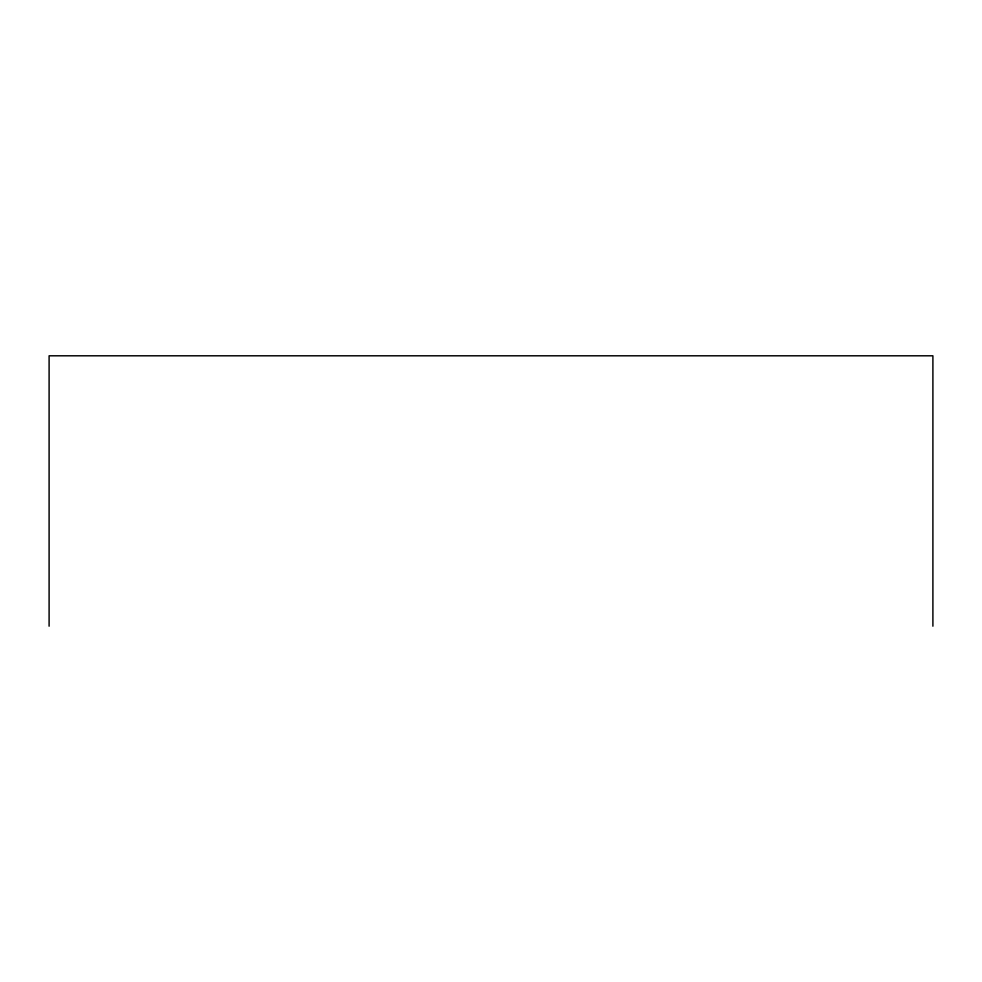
<?xml version="1.0" encoding="UTF-8"?>
<svg xmlns="http://www.w3.org/2000/svg" width="982" height="982" viewBox="0 0 982 982"><rect width="100%" height="100%" fill="white"/><g stroke="black" fill="none" stroke-linecap="round" stroke-linejoin="round"><path stroke-width="1.47" d="M932.9 626.197L932.9 355.803L49.1 355.803L49.1 626.197"/></g></svg>
